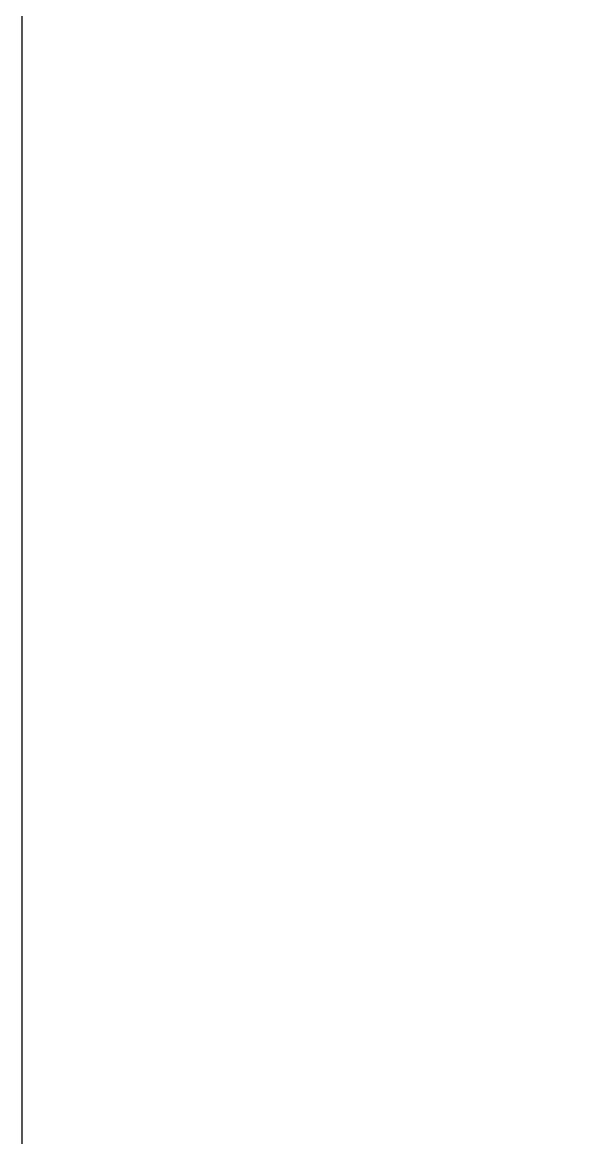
# Model space of a CAD drawing. Header units: millimetres. Extents: x 56222 to 3066687, y -650199 to -121287.
# Drawn here: x 139732.5 to 139889, y -185493.7 to -185176.7 of the extents above; entities that cross this region are included whole.
import ezdxf

# ---------------------------------------------------------------- set-up
doc = ezdxf.new("R2010")
doc.units = ezdxf.units.MM
doc.header["$MEASUREMENT"] = 0
doc.layers.add('FURNITURE', color=32, linetype='Continuous', lineweight=9)
doc.layers.add('XX~SLAB ( BEAM )~ ( DIM )', color=7, linetype='Continuous', lineweight=9)

msp = doc.modelspace()

# ---------------------------------------------------------------- hatches: boundary and pattern name
at = {"layer": 'FURNITURE', "lineweight": 20, "true_color": 0x636466}
h = msp.add_hatch(dxfattribs=at)
h.set_pattern_fill('AR-CONC', color=251)
h.set_pattern_definition([(50, (10793.625, -203738.9746), (7.17260183, -0.62752135), [0.75, -8.25]), (355, (10793.625, -203738.975), (-1.38751334, 7.52192134), [0.6, -6.6]), (100.4514445, (10794.2225, -203739.027), (5.78508847, 6.8943999), [0.6374019, -7.0114211]), (46.1842, (10793.625, -203736.975), (10.6724133, -1.6551928), [1.125, -12.375]), (96.6356355, (10794.514, -203737.113), (9.34661946, 9.741186), [0.9561034, -10.5171376]), (351.184164, (10793.625, -203736.975), (9.34661945, 9.741186), [0.9, -9.9]), (21, (10794.625, -203737.4746), (5.96907052, -4.0261889), [0.75, -8.25]), (326, (10794.625, -203737.475), (2.4331533, 7.25150045), [0.6, -6.6]), (71.451445, (10795.122, -203737.81), (8.40222377, 3.22531153), [0.6374019, -7.0114211]), (37.5, (10793.6247, -203738.9746), (0.121598553, 3.32893854), [0, -6.52, 0, -6.7, 0, -6.625]), (7.5, (10793.6247, -203738.9746), (2.63069537, 3.94411712), [0, -3.82, 0, -6.37, 0, -2.525]), (327.5, (10791.3947, -203738.9746), (5.33822436, -0.22554872), [0, -2.5, 0, -7.8, 0, -10.35]), (317.5, (10790.3947, -203738.9746), (5.8318617, 1.00104982), [0, -3.25, 0, -5.18, 0, -7.35])])
h.paths.add_polyline_path([(139822.98, -185216.26), (139827.51, -185216.26), (139827.51, -185216.3)])
h.paths.add_polyline_path([(139941.96, -185189.26), (139941.95, -185184.26), (139980.51, -185184.26), (139980.51, -185202.26), (139971.51, -185202.26), (139971.52, -185189.27)])

# ---------------------------------------------------------------- linework, layer by layer
at = {"layer": 'XX~SLAB ( BEAM )~ ( DIM )', "color": 3, "lineweight": 30}
msp.add_lwpolyline([(139732.46, -184966.74), (142065.68, -184966.74), (142065.68, -185767.3), (139732.46, -185767.3)], close=True, dxfattribs=at)

doc.saveas('drawing.dxf')
